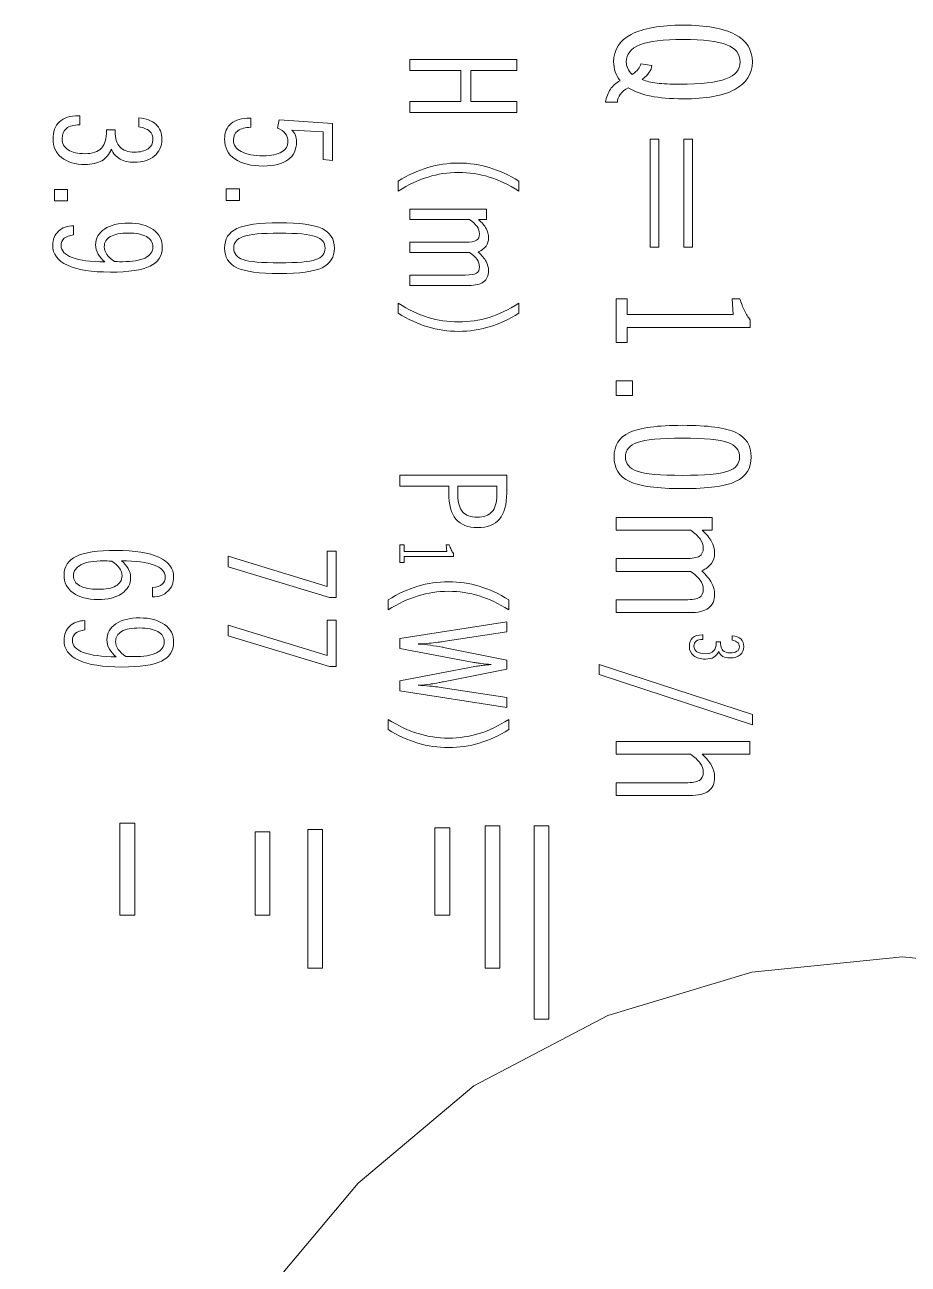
# Model space of a CAD drawing. Header units: millimetres. Extents: x 206 to 1899, y -454 to 296.
# Drawn here: x 627.106 to 627.966, y 53.503 to 54.709 of the extents above; entities that cross this region are included whole.
import ezdxf

# ---------------------------------------------------------------- set-up
doc = ezdxf.new("R2010")
doc.units = ezdxf.units.MM
doc.layers.add('细实线', color=7, linetype='Continuous', lineweight=15)

msp = doc.modelspace()

# ---------------------------------------------------------------- linework, layer by layer
at = {"layer": '细实线', "linetype": 'Continuous', "lineweight": 9}
for p, q in [((627.4806, 54.6756), (627.4806, 54.6649)), ((627.5846, 54.6756), (627.4806, 54.6756)), ((627.5846, 54.6649), (627.5846, 54.6756)), ((627.7055, 54.6715), (627.7161, 54.6697)), ((627.4806, 54.6649), (627.53, 54.6649)), ((627.53, 54.6649), (627.53, 54.6347)), ((627.54, 54.6347), (627.54, 54.6649)), ((627.54, 54.6649), (627.5846, 54.6649)), ((627.4806, 54.6347), (627.4806, 54.6241)), ((627.53, 54.6347), (627.4806, 54.6347)), ((627.4806, 54.6241), (627.5846, 54.6241)), ((627.5846, 54.6347), (627.54, 54.6347)), ((627.5846, 54.6241), (627.5846, 54.6347)), ((627.671, 54.6339), (627.6825, 54.6339)), ((627.1592, 54.6208), (627.1579, 54.6208)), ((627.1592, 54.6119), (627.1592, 54.6208)), ((627.2166, 54.6187), (627.2166, 54.61)), ((627.3258, 54.6185), (627.3245, 54.6185)), ((627.3258, 54.6096), (627.3258, 54.6185)), ((627.3518, 54.6087), (627.3533, 54.6167)), ((627.3533, 54.6167), (627.4052, 54.6132)), ((627.4052, 54.5774), (627.4052, 54.6132)), ((627.1854, 54.6072), (627.1854, 54.6062)), ((627.1936, 54.6072), (627.1854, 54.6072)), ((627.1936, 54.6058), (627.1936, 54.6072)), ((627.3961, 54.6053), (627.3656, 54.6069)), ((627.3961, 54.6053), (627.3961, 54.5782)), ((627.7143, 54.598), (627.7143, 54.4928)), ((627.723, 54.598), (627.7143, 54.598)), ((627.723, 54.4928), (627.723, 54.598)), ((627.7471, 54.598), (627.7471, 54.4928)), ((627.7557, 54.598), (627.7471, 54.598)), ((627.7557, 54.4928), (627.7557, 54.598)), ((627.3961, 54.5784), (627.4052, 54.5774)), ((627.4692, 54.5572), (627.4692, 54.5475)), ((627.5866, 54.5475), (627.5866, 54.5572)), ((627.1346, 54.5492), (627.1346, 54.5379)), ((627.1474, 54.5492), (627.1346, 54.5492)), ((627.1474, 54.5379), (627.1474, 54.5492)), ((627.3019, 54.5496), (627.3019, 54.5383)), ((627.3147, 54.5496), (627.3019, 54.5496)), ((627.3147, 54.5383), (627.3147, 54.5496)), ((627.1346, 54.5379), (627.1474, 54.5379)), ((627.3019, 54.5383), (627.3147, 54.5383)), ((627.4806, 54.5298), (627.4806, 54.5198)), ((627.5552, 54.5298), (627.4806, 54.5298)), ((627.5552, 54.5198), (627.5552, 54.5298)), ((627.4806, 54.5198), (627.5385, 54.5198)), ((627.5474, 54.5198), (627.5552, 54.5198)), ((627.1533, 54.5048), (627.1533, 54.5138)), ((627.4806, 54.4978), (627.4806, 54.4878)), ((627.5345, 54.4978), (627.4806, 54.4978)), ((627.7143, 54.4928), (627.723, 54.4928)), ((627.7471, 54.4928), (627.7557, 54.4928)), ((627.4806, 54.4878), (627.5385, 54.4878)), ((627.4806, 54.4658), (627.4806, 54.4557)), ((627.5345, 54.4658), (627.4806, 54.4658)), ((627.4806, 54.4557), (627.5378, 54.4557)), ((627.6814, 54.4428), (627.6814, 54.4001)), ((627.6922, 54.4428), (627.6814, 54.4428)), ((627.6922, 54.4273), (627.6922, 54.4428)), ((627.7943, 54.4428), (627.7953, 54.4273)), ((627.8017, 54.4428), (627.7943, 54.4428)), ((627.4692, 54.4384), (627.4692, 54.4286)), ((627.5866, 54.4286), (627.5866, 54.4384)), ((627.7953, 54.4273), (627.6922, 54.4273)), ((627.8118, 54.4149), (627.8118, 54.4221)), ((627.6922, 54.4001), (627.6922, 54.4149)), ((627.6922, 54.4149), (627.8118, 54.4149)), ((627.6814, 54.4001), (627.6922, 54.4001)), ((627.6814, 54.3629), (627.6814, 54.3486)), ((627.6974, 54.3629), (627.6814, 54.3629)), ((627.6974, 54.3486), (627.6974, 54.3629)), ((627.6814, 54.3486), (627.6974, 54.3486)), ((627.4708, 54.271), (627.4708, 54.2603)), ((627.5748, 54.271), (627.4708, 54.271)), ((627.5748, 54.2536), (627.5748, 54.271)), ((627.4708, 54.2603), (627.5184, 54.2603)), ((627.5184, 54.2603), (627.5184, 54.2536)), ((627.5272, 54.2513), (627.5272, 54.2603)), ((627.5272, 54.2603), (627.5652, 54.2603)), ((627.5652, 54.2603), (627.5652, 54.2513)), ((627.6814, 54.2298), (627.6814, 54.2175)), ((627.7747, 54.2298), (627.6814, 54.2298)), ((627.7747, 54.2175), (627.7747, 54.2298)), ((627.6814, 54.2175), (627.7538, 54.2175)), ((627.765, 54.2175), (627.7747, 54.2175)), ((627.4708, 54.2032), (627.4708, 54.1861)), ((627.4751, 54.2032), (627.4708, 54.2032)), ((627.4751, 54.1969), (627.4751, 54.2032)), ((627.516, 54.2032), (627.5164, 54.1969)), ((627.5189, 54.2032), (627.516, 54.2032)), ((627.3038, 54.1923), (627.3038, 54.1819)), ((627.3038, 54.1923), (627.3999, 54.1628)), ((627.3999, 54.1971), (627.3999, 54.1628)), ((627.4088, 54.1971), (627.3999, 54.1971)), ((627.4088, 54.1522), (627.4088, 54.1971)), ((627.5164, 54.1969), (627.4751, 54.1969)), ((627.4751, 54.1861), (627.4751, 54.192)), ((627.4751, 54.192), (627.5229, 54.192)), ((627.5229, 54.192), (627.5229, 54.1949)), ((627.6814, 54.1899), (627.6814, 54.1774)), ((627.7488, 54.1899), (627.6814, 54.1899)), ((627.4024, 54.1522), (627.3038, 54.1819)), ((627.4708, 54.1861), (627.4751, 54.1861)), ((627.6814, 54.1774), (627.7538, 54.1774)), ((627.2302, 54.1617), (627.2302, 54.1526)), ((627.4024, 54.1522), (627.4088, 54.1522)), ((627.4594, 54.1497), (627.4594, 54.14)), ((627.5768, 54.14), (627.5768, 54.1497)), ((627.6814, 54.1498), (627.6814, 54.1373)), ((627.7488, 54.1498), (627.6814, 54.1498)), ((627.1643, 54.1205), (627.1643, 54.1296)), ((627.3999, 54.1299), (627.3999, 54.0956)), ((627.4088, 54.1299), (627.3999, 54.1299)), ((627.4088, 54.085), (627.4088, 54.1299)), ((627.6814, 54.1373), (627.7529, 54.1373)), ((627.3038, 54.1251), (627.3038, 54.1147)), ((627.3038, 54.1251), (627.3999, 54.0956)), ((627.4708, 54.1121), (627.5748, 54.1285)), ((627.5748, 54.1187), (627.5129, 54.1092)), ((627.5748, 54.1187), (627.5748, 54.1285)), ((627.4024, 54.085), (627.3038, 54.1147)), ((627.4708, 54.1121), (627.4708, 54.1025)), ((627.7656, 54.1157), (627.765, 54.1157)), ((627.7656, 54.1113), (627.7656, 54.1157)), ((627.7828, 54.109), (627.7787, 54.109)), ((627.7828, 54.1083), (627.7828, 54.109)), ((627.7943, 54.1147), (627.7943, 54.1104)), ((627.5427, 54.0889), (627.4708, 54.1025)), ((627.5132, 54.1035), (627.5748, 54.091)), ((627.4024, 54.085), (627.4088, 54.085)), ((627.4708, 54.0708), (627.5455, 54.0851)), ((627.5748, 54.0824), (627.5132, 54.07)), ((627.5748, 54.0824), (627.5748, 54.091)), ((627.6647, 54.0869), (627.6647, 54.077)), ((627.6647, 54.0869), (627.8139, 54.0383)), ((627.4708, 54.0708), (627.4708, 54.0613)), ((627.8139, 54.0283), (627.6647, 54.077)), ((627.5748, 54.0449), (627.4708, 54.0613)), ((627.5129, 54.0642), (627.5748, 54.0546)), ((627.5748, 54.0449), (627.5748, 54.0546)), ((627.4594, 54.0333), (627.4594, 54.0235)), ((627.5768, 54.0235), (627.5768, 54.0333)), ((627.8139, 54.0283), (627.8139, 54.0383)), ((627.6814, 54.0118), (627.6814, 53.9995)), ((627.8114, 54.0118), (627.6814, 54.0118)), ((627.8114, 53.9995), (627.8114, 54.0118)), ((627.6814, 53.9995), (627.7538, 53.9995)), ((627.765, 53.9995), (627.8114, 53.9995)), ((627.6814, 53.9718), (627.6814, 53.9594)), ((627.7488, 53.9718), (627.6814, 53.9718)), ((627.6814, 53.9594), (627.7529, 53.9594)), ((627.1984, 53.9324), (627.1984, 53.8429)), ((627.2127, 53.9324), (627.1984, 53.9324)), ((627.2127, 53.8429), (627.2127, 53.9324)), ((627.3299, 53.9239), (627.3299, 53.8429)), ((627.3442, 53.9239), (627.3299, 53.9239)), ((627.3442, 53.8429), (627.3442, 53.9239)), ((627.3812, 53.9263), (627.3812, 53.7914)), ((627.3955, 53.9263), (627.3812, 53.9263)), ((627.3955, 53.7914), (627.3955, 53.9263)), ((627.505, 53.9278), (627.505, 53.8429)), ((627.5194, 53.9278), (627.505, 53.9278)), ((627.5194, 53.8429), (627.5194, 53.9278)), ((627.5537, 53.9298), (627.5537, 53.7914)), ((627.568, 53.9298), (627.5537, 53.9298)), ((627.568, 53.7914), (627.568, 53.9298)), ((627.6014, 53.9298), (627.6014, 53.7418)), ((627.6157, 53.9298), (627.6014, 53.9298)), ((627.6157, 53.7418), (627.6157, 53.9298)), ((627.1984, 53.8429), (627.2127, 53.8429)), ((627.3299, 53.8429), (627.3442, 53.8429)), ((627.505, 53.8429), (627.5194, 53.8429)), ((627.3812, 53.7914), (627.3955, 53.7914)), ((627.5537, 53.7914), (627.568, 53.7914)), ((627.9602, 53.8023), (627.8134, 53.7876)), ((628.1053, 53.7876), (627.9602, 53.8023)), ((627.8134, 53.7876), (627.6731, 53.7452)), ((627.6731, 53.7452), (627.5427, 53.6767)), ((627.6014, 53.7418), (627.6157, 53.7418)), ((627.5427, 53.6767), (627.4301, 53.5821)), ((627.4301, 53.5821), (627.3356, 53.4695))]:
    msp.add_line(p, q, dxfattribs=at)
msp.add_circle((627.9602, 53.0627), 2.2138, dxfattribs=at)
for centre, radius, start, end in [((627.9602, 53.0627), 2.5816, 132.7355, 47.2645), ((627.9602, 53.0627), 2.3942, 132.7355, 47.2645), ((627.4746, 53.9155), 0.1918, 82.1601, 85.7994), ((627.4697, 53.8761), 0.2315, 79.4909, 82.2945), ((627.4522, 54.5139), 0.4092, 277.8742, 278.5393), ((627.4623, 53.8346), 0.2737, 79.2861, 79.5568), ((627.5639, 53.9909), 0.096, 99.7568, 101.0846), ((627.5618, 54.0033), 0.0834, 96.6785, 99.7814), ((627.6242, 54.7081), 0.6247, 263.1505, 264.0516), ((627.5656, 53.9697), 0.1172, 92.9712, 96.5857), ((627.4645, 54.3133), 0.2481, 280.3414, 281.33), ((627.4766, 54.2422), 0.176, 273.9313, 277.8958)]:
    msp.add_arc(centre, radius, start, end, dxfattribs=at)
for points in [[(627.6961, 54.7), (627.7075, 54.706), (627.7243, 54.709), (627.7465, 54.709)], [(627.7465, 54.709), (627.7688, 54.709), (627.7855, 54.706), (627.7969, 54.7)], [(627.6789, 54.6732), (627.6789, 54.685), (627.6847, 54.694), (627.6961, 54.7)], [(627.7969, 54.7), (627.8083, 54.694), (627.8139, 54.685), (627.8139, 54.6732)], [(627.7045, 54.6898), (627.6956, 54.6863), (627.6912, 54.6808), (627.6912, 54.6732)], [(627.7465, 54.695), (627.7274, 54.695), (627.7134, 54.6933), (627.7045, 54.6898)], [(627.7889, 54.6899), (627.7803, 54.6933), (627.7661, 54.695), (627.7465, 54.695)], [(627.8019, 54.6732), (627.8019, 54.681), (627.7976, 54.6865), (627.7889, 54.6899)], [(627.6805, 54.6637), (627.6794, 54.6667), (627.6789, 54.6699), (627.6789, 54.6732)], [(627.6912, 54.6732), (627.6912, 54.671), (627.6917, 54.6689), (627.6926, 54.6669)], [(627.7028, 54.6662), (627.7042, 54.6679), (627.7051, 54.6696), (627.7055, 54.6715)], [(627.7881, 54.6567), (627.7973, 54.6601), (627.8019, 54.6656), (627.8019, 54.6732)], [(627.8139, 54.6732), (627.8139, 54.6614), (627.8082, 54.6525), (627.7969, 54.6464)], [(627.6852, 54.6549), (627.6831, 54.6577), (627.6815, 54.6607), (627.6805, 54.6637)], [(627.6926, 54.6669), (627.6936, 54.6648), (627.6951, 54.6629), (627.697, 54.661)], [(627.697, 54.661), (627.6995, 54.6628), (627.7014, 54.6645), (627.7028, 54.6662)], [(627.7135, 54.6631), (627.7121, 54.6609), (627.7098, 54.6586), (627.7068, 54.656)], [(627.7161, 54.6697), (627.7159, 54.6674), (627.715, 54.6652), (627.7135, 54.6631)], [(627.6757, 54.6467), (627.6781, 54.6501), (627.6812, 54.6529), (627.6852, 54.6549)], [(627.6931, 54.6481), (627.6897, 54.6461), (627.6871, 54.6439), (627.6853, 54.6416)], [(627.7153, 54.6399), (627.7071, 54.6415), (627.6997, 54.6443), (627.6931, 54.6481)], [(627.7068, 54.656), (627.7106, 54.6544), (627.7154, 54.6533), (627.7211, 54.6526)], [(627.7211, 54.6526), (627.7269, 54.6519), (627.7341, 54.6515), (627.7429, 54.6515)], [(627.7429, 54.6515), (627.7639, 54.6515), (627.7789, 54.6532), (627.7881, 54.6567)], [(627.671, 54.6339), (627.6718, 54.639), (627.6734, 54.6432), (627.6757, 54.6467)], [(627.6853, 54.6416), (627.6836, 54.6393), (627.6827, 54.6367), (627.6825, 54.6339)], [(627.7465, 54.6373), (627.7339, 54.6373), (627.7235, 54.6382), (627.7153, 54.6399)], [(627.7969, 54.6464), (627.7855, 54.6403), (627.7687, 54.6373), (627.7465, 54.6373)], [(627.1332, 54.5981), (627.1332, 54.6054), (627.1353, 54.6111), (627.1395, 54.6149)], [(627.1395, 54.6149), (627.1437, 54.6188), (627.1499, 54.6208), (627.1579, 54.6208)], [(627.1592, 54.6119), (627.1535, 54.6119), (627.1492, 54.6107), (627.1463, 54.6085)], [(627.2166, 54.6187), (627.2237, 54.6183), (627.2293, 54.6163), (627.2333, 54.6126)], [(627.2333, 54.6126), (627.2372, 54.6089), (627.2392, 54.6039), (627.2392, 54.5978)], [(627.3002, 54.5982), (627.3002, 54.6046), (627.3023, 54.6096), (627.3066, 54.6132)], [(627.3066, 54.6132), (627.3109, 54.6167), (627.3169, 54.6185), (627.3245, 54.6185)], [(627.1463, 54.6085), (627.1435, 54.6063), (627.1421, 54.603), (627.1421, 54.5985)], [(627.1803, 54.5893), (627.1837, 54.5929), (627.1854, 54.5985), (627.1854, 54.6062)], [(627.1936, 54.6058), (627.1936, 54.5989), (627.1952, 54.5938), (627.1983, 54.5905)], [(627.2271, 54.6059), (627.2247, 54.608), (627.2212, 54.6093), (627.2166, 54.61)], [(627.2305, 54.5976), (627.2305, 54.6011), (627.2294, 54.6039), (627.2271, 54.6059)], [(627.3132, 54.6063), (627.3103, 54.6041), (627.3088, 54.601), (627.3088, 54.5971)], [(627.3258, 54.6096), (627.3203, 54.6095), (627.3161, 54.6084), (627.3132, 54.6063)], [(627.3593, 54.6036), (627.3576, 54.6058), (627.3551, 54.6075), (627.3518, 54.6087)], [(627.3619, 54.5961), (627.3619, 54.5989), (627.3611, 54.6014), (627.3593, 54.6036)], [(627.3656, 54.6069), (627.3672, 54.6054), (627.3684, 54.6038), (627.3691, 54.6019)], [(627.3691, 54.6019), (627.3699, 54.6001), (627.3702, 54.5979), (627.3702, 54.5953)], [(627.1416, 54.5801), (627.136, 54.5846), (627.1332, 54.5905), (627.1332, 54.5981)], [(627.1421, 54.5985), (627.1421, 54.5938), (627.144, 54.5903), (627.1479, 54.5877)], [(627.1479, 54.5877), (627.1518, 54.5852), (627.1573, 54.5839), (627.1644, 54.5839)], [(627.1644, 54.5839), (627.1717, 54.5839), (627.177, 54.5857), (627.1803, 54.5893)], [(627.1898, 54.5883), (627.188, 54.5833), (627.185, 54.5796), (627.1807, 54.5771)], [(627.1985, 54.5787), (627.1948, 54.5808), (627.1919, 54.5839), (627.1898, 54.5883)], [(627.1983, 54.5905), (627.2015, 54.5871), (627.2062, 54.5854), (627.2126, 54.5854)], [(627.2126, 54.5854), (627.2181, 54.5854), (627.2225, 54.5865), (627.2257, 54.5887)], [(627.2257, 54.5887), (627.2289, 54.5909), (627.2305, 54.5939), (627.2305, 54.5976)], [(627.2392, 54.5978), (627.2392, 54.5911), (627.2367, 54.5857), (627.2318, 54.5816)], [(627.3101, 54.5788), (627.3035, 54.5834), (627.3002, 54.5899), (627.3002, 54.5982)], [(627.3088, 54.5971), (627.3088, 54.5923), (627.3114, 54.5886), (627.3165, 54.5859)], [(627.3558, 54.5856), (627.3599, 54.588), (627.3619, 54.5915), (627.3619, 54.5961)], [(627.3702, 54.5953), (627.3702, 54.5877), (627.3675, 54.582), (627.3619, 54.578)], [(627.1644, 54.5734), (627.1548, 54.5734), (627.1472, 54.5757), (627.1416, 54.5801)], [(627.1807, 54.5771), (627.1765, 54.5747), (627.1711, 54.5734), (627.1644, 54.5734)], [(627.2123, 54.5756), (627.2067, 54.5756), (627.2021, 54.5766), (627.1985, 54.5787)], [(627.2318, 54.5816), (627.2269, 54.5776), (627.2204, 54.5756), (627.2123, 54.5756)], [(627.338, 54.5719), (627.326, 54.5719), (627.3168, 54.5742), (627.3101, 54.5788)], [(627.3165, 54.5859), (627.3216, 54.5832), (627.3288, 54.5819), (627.338, 54.5819)], [(627.338, 54.5819), (627.3457, 54.5819), (627.3517, 54.5831), (627.3558, 54.5856)], [(627.3619, 54.578), (627.3564, 54.5739), (627.3484, 54.5719), (627.338, 54.5719)], [(627.4692, 54.5572), (627.4788, 54.5632), (627.4884, 54.5676), (627.498, 54.5705)], [(627.498, 54.5705), (627.5076, 54.5734), (627.5176, 54.5748), (627.5279, 54.5748)], [(627.5279, 54.5656), (627.5176, 54.5656), (627.5077, 54.5641), (627.4982, 54.5612)], [(627.5279, 54.5748), (627.5383, 54.5748), (627.5482, 54.5734), (627.5578, 54.5705)], [(627.5576, 54.5612), (627.5482, 54.5641), (627.5383, 54.5656), (627.5279, 54.5656)], [(627.5578, 54.5705), (627.5674, 54.5676), (627.577, 54.5632), (627.5866, 54.5572)], [(627.4982, 54.5612), (627.4887, 54.5583), (627.4791, 54.5537), (627.4692, 54.5475)], [(627.5866, 54.5475), (627.5768, 54.5537), (627.5671, 54.5583), (627.5576, 54.5612)], [(627.1834, 54.5106), (627.1891, 54.5145), (627.1968, 54.5164), (627.2067, 54.5164)], [(627.2067, 54.5164), (627.2168, 54.5164), (627.2249, 54.5143), (627.2308, 54.51)], [(627.3122, 54.511), (627.3201, 54.5148), (627.3339, 54.5167), (627.3536, 54.5167)], [(627.3536, 54.5167), (627.3733, 54.5167), (627.3872, 54.5148), (627.3951, 54.511)], [(627.5459, 54.5131), (627.5442, 54.5154), (627.5418, 54.5176), (627.5385, 54.5198)], [(627.5474, 54.5198), (627.5508, 54.5169), (627.5532, 54.5139), (627.5548, 54.5111)], [(627.1329, 54.4948), (627.1329, 54.5003), (627.1347, 54.5049), (627.1385, 54.5084)], [(627.1385, 54.5084), (627.1422, 54.5119), (627.1472, 54.5138), (627.1533, 54.5138)], [(627.1533, 54.5048), (627.1492, 54.5044), (627.1462, 54.5033), (627.1441, 54.5016)], [(627.1747, 54.4951), (627.1747, 54.5016), (627.1776, 54.5068), (627.1834, 54.5106)], [(627.1891, 54.5033), (627.1851, 54.501), (627.1831, 54.4977), (627.1831, 54.4934)], [(627.2064, 54.5067), (627.1988, 54.5067), (627.193, 54.5055), (627.1891, 54.5033)], [(627.2242, 54.5032), (627.2201, 54.5055), (627.2141, 54.5067), (627.2064, 54.5067)], [(627.2304, 54.4932), (627.2304, 54.4976), (627.2283, 54.5009), (627.2242, 54.5032)], [(627.2308, 54.51), (627.2367, 54.5057), (627.2396, 54.4999), (627.2396, 54.4926)], [(627.3002, 54.4921), (627.3002, 54.501), (627.3042, 54.5073), (627.3122, 54.511)], [(627.3184, 54.5034), (627.3122, 54.5012), (627.3091, 54.4974), (627.3091, 54.4921)], [(627.3536, 54.5066), (627.3363, 54.5066), (627.3246, 54.5055), (627.3184, 54.5034)], [(627.3887, 54.5034), (627.3826, 54.5055), (627.3709, 54.5066), (627.3536, 54.5066)], [(627.398, 54.4921), (627.398, 54.4974), (627.3949, 54.5012), (627.3887, 54.5034)], [(627.3951, 54.511), (627.4031, 54.5072), (627.4071, 54.5009), (627.4071, 54.4921)], [(627.5453, 54.4997), (627.5473, 54.5009), (627.5483, 54.503), (627.5483, 54.506)], [(627.5483, 54.506), (627.5483, 54.5085), (627.5475, 54.5108), (627.5459, 54.5131)], [(627.5548, 54.5111), (627.5563, 54.5083), (627.5571, 54.5053), (627.5571, 54.5021)], [(627.1472, 54.4753), (627.1376, 54.4797), (627.1329, 54.4862), (627.1329, 54.4948)], [(627.1441, 54.5016), (627.1421, 54.4998), (627.1411, 54.4974), (627.1411, 54.4945)], [(627.1411, 54.4945), (627.1411, 54.4893), (627.1447, 54.4855), (627.1519, 54.4828)], [(627.1771, 54.4862), (627.1755, 54.4891), (627.1747, 54.4921), (627.1747, 54.4951)], [(627.1831, 54.4934), (627.1831, 54.4908), (627.1839, 54.4883), (627.1857, 54.4858)], [(627.2228, 54.4824), (627.2279, 54.4849), (627.2304, 54.4885), (627.2304, 54.4932)], [(627.2396, 54.4926), (627.2396, 54.4842), (627.2356, 54.4782), (627.2277, 54.4744)], [(627.3121, 54.473), (627.3042, 54.4768), (627.3002, 54.4831), (627.3002, 54.4921)], [(627.3091, 54.4921), (627.3091, 54.4867), (627.3122, 54.483), (627.3183, 54.4808)], [(627.3889, 54.4808), (627.395, 54.483), (627.398, 54.4867), (627.398, 54.4921)], [(627.4071, 54.4921), (627.4071, 54.4831), (627.4031, 54.4768), (627.3951, 54.473)], [(627.5345, 54.4978), (627.5397, 54.4978), (627.5434, 54.4984), (627.5453, 54.4997)], [(627.5547, 54.494), (627.5531, 54.4917), (627.5505, 54.4898), (627.5471, 54.4883)], [(627.5571, 54.5021), (627.5571, 54.4989), (627.5563, 54.4962), (627.5547, 54.494)], [(627.1519, 54.4828), (627.1591, 54.4802), (627.1697, 54.4788), (627.1838, 54.4786)], [(627.1838, 54.4786), (627.1809, 54.4808), (627.1787, 54.4833), (627.1771, 54.4862)], [(627.2008, 54.4788), (627.2104, 54.4788), (627.2178, 54.48), (627.2228, 54.4824)], [(627.3183, 54.4808), (627.3244, 54.4787), (627.3362, 54.4777), (627.3536, 54.4777)], [(627.3536, 54.4777), (627.371, 54.4777), (627.3827, 54.4787), (627.3889, 54.4808)], [(627.5459, 54.481), (627.5442, 54.4834), (627.5418, 54.4856), (627.5385, 54.4878)], [(627.5483, 54.4739), (627.5483, 54.4763), (627.5475, 54.4787), (627.5459, 54.481)], [(627.5471, 54.4883), (627.5507, 54.4849), (627.5532, 54.4818), (627.5548, 54.479)], [(627.5548, 54.479), (627.5563, 54.4761), (627.5571, 54.4732), (627.5571, 54.4701)], [(627.1891, 54.4687), (627.1707, 54.4687), (627.1568, 54.4709), (627.1472, 54.4753)], [(627.2277, 54.4744), (627.2197, 54.4706), (627.2069, 54.4687), (627.1891, 54.4687)], [(627.3536, 54.4673), (627.3339, 54.4673), (627.32, 54.4692), (627.3121, 54.473)], [(627.3951, 54.473), (627.3872, 54.4692), (627.3733, 54.4673), (627.3536, 54.4673)], [(627.5345, 54.4658), (627.5397, 54.4658), (627.5434, 54.4664), (627.5453, 54.4676)], [(627.5453, 54.4676), (627.5473, 54.4688), (627.5483, 54.4709), (627.5483, 54.4739)], [(627.5571, 54.4701), (627.5571, 54.4652), (627.5555, 54.4616), (627.5523, 54.4592)], [(627.5523, 54.4592), (627.5492, 54.4569), (627.5443, 54.4557), (627.5378, 54.4557)], [(627.8017, 54.4428), (627.8031, 54.4385), (627.8046, 54.4346), (627.8063, 54.4313)], [(627.4692, 54.4384), (627.4791, 54.4321), (627.4887, 54.4275), (627.4982, 54.4246)], [(627.5576, 54.4246), (627.5671, 54.4275), (627.5768, 54.4321), (627.5866, 54.4384)], [(627.8063, 54.4313), (627.808, 54.4278), (627.8098, 54.4248), (627.8118, 54.4221)], [(627.498, 54.4153), (627.4884, 54.4182), (627.4788, 54.4226), (627.4692, 54.4286)], [(627.4982, 54.4246), (627.5077, 54.4217), (627.5176, 54.4202), (627.5279, 54.4202)], [(627.5279, 54.4202), (627.5383, 54.4202), (627.5482, 54.4217), (627.5576, 54.4246)], [(627.5866, 54.4286), (627.577, 54.4226), (627.5674, 54.4182), (627.5578, 54.4153)], [(627.5279, 54.411), (627.5176, 54.411), (627.5076, 54.4125), (627.498, 54.4153)], [(627.5578, 54.4153), (627.5482, 54.4125), (627.5383, 54.411), (627.5279, 54.411)], [(627.6793, 54.2889), (627.6793, 54.3), (627.6842, 54.3079), (627.6942, 54.3126)], [(627.6942, 54.3126), (627.7042, 54.3173), (627.7214, 54.3196), (627.746, 54.3196)], [(627.746, 54.3196), (627.7707, 54.3196), (627.788, 54.3173), (627.7979, 54.3126)], [(627.7979, 54.3126), (627.8079, 54.3079), (627.8128, 54.2999), (627.8128, 54.2889)], [(627.702, 54.303), (627.6943, 54.3003), (627.6904, 54.2956), (627.6904, 54.2889)], [(627.746, 54.307), (627.7244, 54.307), (627.7097, 54.3057), (627.702, 54.303)], [(627.7899, 54.303), (627.7822, 54.3057), (627.7676, 54.307), (627.746, 54.307)], [(627.8015, 54.2889), (627.8015, 54.2956), (627.7976, 54.3003), (627.7899, 54.303)], [(627.6941, 54.2651), (627.6842, 54.2698), (627.6793, 54.2777), (627.6793, 54.2889)], [(627.6904, 54.2889), (627.6904, 54.2822), (627.6942, 54.2775), (627.7019, 54.2749)], [(627.7901, 54.2749), (627.7977, 54.2775), (627.8015, 54.2822), (627.8015, 54.2889)], [(627.8128, 54.2889), (627.8128, 54.2777), (627.8079, 54.2698), (627.7979, 54.2651)], [(627.7019, 54.2749), (627.7095, 54.2722), (627.7242, 54.2709), (627.746, 54.2709)], [(627.746, 54.2709), (627.7677, 54.2709), (627.7824, 54.2722), (627.7901, 54.2749)], [(627.746, 54.258), (627.7214, 54.258), (627.7041, 54.2603), (627.6941, 54.2651)], [(627.7979, 54.2651), (627.788, 54.2603), (627.7707, 54.258), (627.746, 54.258)], [(627.5254, 54.2284), (627.5207, 54.2339), (627.5184, 54.2424), (627.5184, 54.2536)], [(627.5272, 54.2513), (627.5272, 54.2443), (627.5288, 54.239), (627.5319, 54.2355)], [(627.5604, 54.2354), (627.5636, 54.239), (627.5652, 54.2443), (627.5652, 54.2513)], [(627.5748, 54.2536), (627.5748, 54.2424), (627.5724, 54.2339), (627.5678, 54.2284)], [(627.5466, 54.2201), (627.5371, 54.2201), (627.5301, 54.2229), (627.5254, 54.2284)], [(627.5319, 54.2355), (627.5351, 54.2319), (627.5398, 54.2301), (627.546, 54.2301)], [(627.546, 54.2301), (627.5525, 54.2301), (627.5573, 54.2319), (627.5604, 54.2354)], [(627.5678, 54.2284), (627.5631, 54.2229), (627.556, 54.2201), (627.5466, 54.2201)], [(627.763, 54.209), (627.761, 54.2119), (627.7579, 54.2147), (627.7538, 54.2175)], [(627.765, 54.2175), (627.7692, 54.2137), (627.7722, 54.2101), (627.7742, 54.2066)], [(627.5189, 54.2032), (627.5195, 54.2014), (627.5201, 54.1999), (627.5208, 54.1985)], [(627.7661, 54.2002), (627.7661, 54.2032), (627.7651, 54.2062), (627.763, 54.209)], [(627.7742, 54.2066), (627.7761, 54.2031), (627.7771, 54.1993), (627.7771, 54.1953)], [(627.1439, 54.174), (627.1439, 54.1823), (627.1479, 54.1883), (627.1558, 54.1921)], [(627.1558, 54.1921), (627.1638, 54.1959), (627.1766, 54.1978), (627.1944, 54.1978)], [(627.1944, 54.1978), (627.2128, 54.1978), (627.2268, 54.1956), (627.2363, 54.1912)], [(627.2363, 54.1912), (627.2458, 54.1868), (627.2506, 54.1803), (627.2506, 54.1719)], [(627.5208, 54.1985), (627.5214, 54.1972), (627.5221, 54.196), (627.5229, 54.1949)], [(627.7488, 54.1899), (627.7554, 54.1899), (627.7599, 54.1907), (627.7624, 54.1922)], [(627.7624, 54.1922), (627.7649, 54.1938), (627.7661, 54.1964), (627.7661, 54.2002)], [(627.7771, 54.1953), (627.7771, 54.1913), (627.7761, 54.1879), (627.774, 54.1851)], [(627.1607, 54.184), (627.1556, 54.1815), (627.1531, 54.1779), (627.1531, 54.1732)], [(627.1827, 54.1877), (627.1731, 54.1877), (627.1657, 54.1865), (627.1607, 54.184)], [(627.1978, 54.1807), (627.1962, 54.1832), (627.1937, 54.1854), (627.1906, 54.1874)], [(627.2004, 54.1732), (627.2004, 54.1758), (627.1995, 54.1783), (627.1978, 54.1807)], [(627.1998, 54.1878), (627.2026, 54.1857), (627.2048, 54.1831), (627.2064, 54.1803)], [(627.2316, 54.1836), (627.2244, 54.1863), (627.2138, 54.1877), (627.1998, 54.1878)], [(627.2064, 54.1803), (627.208, 54.1774), (627.2087, 54.1745), (627.2087, 54.1715)], [(627.2424, 54.172), (627.2424, 54.1771), (627.2388, 54.181), (627.2316, 54.1836)], [(627.763, 54.169), (627.761, 54.1719), (627.7579, 54.1747), (627.7538, 54.1774)], [(627.774, 54.1851), (627.772, 54.1823), (627.7689, 54.1799), (627.7646, 54.1781)], [(627.7646, 54.1781), (627.7691, 54.1738), (627.7722, 54.1699), (627.7742, 54.1664)], [(627.1527, 54.1565), (627.1468, 54.1609), (627.1439, 54.1667), (627.1439, 54.174)], [(627.1531, 54.1732), (627.1531, 54.1689), (627.1552, 54.1657), (627.1593, 54.1634)], [(627.1944, 54.1633), (627.1984, 54.1656), (627.2004, 54.1688), (627.2004, 54.1732)], [(627.2087, 54.1715), (627.2087, 54.165), (627.2059, 54.1598), (627.2001, 54.1558)], [(627.2302, 54.1617), (627.2343, 54.1622), (627.2374, 54.1632), (627.2394, 54.1649)], [(627.2394, 54.1649), (627.2414, 54.1666), (627.2424, 54.169), (627.2424, 54.172)], [(627.2506, 54.1719), (627.2506, 54.1662), (627.2487, 54.1616), (627.2449, 54.1581)], [(627.4882, 54.163), (627.4979, 54.1659), (627.5078, 54.1673), (627.5182, 54.1673)], [(627.5182, 54.1673), (627.5285, 54.1673), (627.5385, 54.1659), (627.5481, 54.163)], [(627.7661, 54.16), (627.7661, 54.1631), (627.7651, 54.1661), (627.763, 54.169)], [(627.7742, 54.1664), (627.7761, 54.1628), (627.7771, 54.1591), (627.7771, 54.1553)], [(627.1768, 54.15), (627.1667, 54.15), (627.1587, 54.1522), (627.1527, 54.1565)], [(627.1593, 54.1634), (627.1635, 54.1611), (627.1694, 54.16), (627.1772, 54.16)], [(627.2001, 54.1558), (627.1944, 54.152), (627.1866, 54.15), (627.1768, 54.15)], [(627.1772, 54.16), (627.1847, 54.16), (627.1904, 54.1611), (627.1944, 54.1633)], [(627.2449, 54.1581), (627.2412, 54.1545), (627.2363, 54.1527), (627.2302, 54.1526)], [(627.4594, 54.1497), (627.469, 54.1557), (627.4787, 54.1601), (627.4882, 54.163)], [(627.4885, 54.1537), (627.479, 54.1508), (627.4693, 54.1462), (627.4594, 54.14)], [(627.5182, 54.1581), (627.5078, 54.1581), (627.4979, 54.1566), (627.4885, 54.1537)], [(627.5479, 54.1537), (627.5384, 54.1566), (627.5285, 54.1581), (627.5182, 54.1581)], [(627.5768, 54.14), (627.567, 54.1462), (627.5573, 54.1508), (627.5479, 54.1537)], [(627.5481, 54.163), (627.5577, 54.1601), (627.5673, 54.1557), (627.5768, 54.1497)], [(627.7624, 54.1521), (627.7649, 54.1537), (627.7661, 54.1563), (627.7661, 54.16)], [(627.7771, 54.1553), (627.7771, 54.1492), (627.7751, 54.1446), (627.7711, 54.1417)], [(627.7488, 54.1498), (627.7554, 54.1498), (627.7599, 54.1506), (627.7624, 54.1521)], [(627.7711, 54.1417), (627.7672, 54.1387), (627.7611, 54.1373), (627.7529, 54.1373)], [(627.1495, 54.1241), (627.1532, 54.1277), (627.1582, 54.1295), (627.1643, 54.1296)], [(627.1943, 54.1264), (627.2001, 54.1302), (627.2078, 54.1322), (627.2177, 54.1322)], [(627.2177, 54.1322), (627.2278, 54.1322), (627.2359, 54.13), (627.2418, 54.1257)], [(627.1439, 54.1105), (627.1439, 54.116), (627.1457, 54.1206), (627.1495, 54.1241)], [(627.1551, 54.1173), (627.1531, 54.1155), (627.1521, 54.1132), (627.1521, 54.1102)], [(627.1643, 54.1205), (627.1602, 54.1201), (627.1572, 54.119), (627.1551, 54.1173)], [(627.1857, 54.1109), (627.1857, 54.1173), (627.1886, 54.1225), (627.1943, 54.1264)], [(627.2, 54.119), (627.1961, 54.1167), (627.1941, 54.1134), (627.1941, 54.1091)], [(627.2174, 54.1224), (627.2098, 54.1224), (627.204, 54.1213), (627.2, 54.119)], [(627.2352, 54.1189), (627.231, 54.1212), (627.2251, 54.1224), (627.2174, 54.1224)], [(627.2414, 54.109), (627.2414, 54.1133), (627.2393, 54.1166), (627.2352, 54.1189)], [(627.2418, 54.1257), (627.2477, 54.1215), (627.2506, 54.1157), (627.2506, 54.1083)], [(627.1582, 54.091), (627.1486, 54.0955), (627.1439, 54.102), (627.1439, 54.1105)], [(627.1521, 54.1102), (627.1521, 54.1051), (627.1557, 54.1012), (627.1629, 54.0985)], [(627.1881, 54.1019), (627.1865, 54.1048), (627.1857, 54.1078), (627.1857, 54.1109)], [(627.1941, 54.1091), (627.1941, 54.1066), (627.1949, 54.104), (627.1967, 54.1015)], [(627.2338, 54.0982), (627.2389, 54.1007), (627.2414, 54.1042), (627.2414, 54.109)], [(627.2506, 54.1083), (627.2506, 54.0999), (627.2466, 54.0939), (627.2387, 54.0901)], [(627.4994, 54.1075), (627.4956, 54.1071), (627.492, 54.1069), (627.4886, 54.1068)], [(627.5082, 54.1085), (627.505, 54.1081), (627.502, 54.1077), (627.4994, 54.1075)], [(627.7526, 54.1044), (627.7526, 54.1081), (627.7537, 54.1109), (627.7558, 54.1129)], [(627.7558, 54.1129), (627.7579, 54.1148), (627.761, 54.1157), (627.765, 54.1157)], [(627.7592, 54.1096), (627.7578, 54.1085), (627.7571, 54.1069), (627.7571, 54.1046)], [(627.7571, 54.1046), (627.7571, 54.1023), (627.7581, 54.1005), (627.76, 54.0992)], [(627.7656, 54.1113), (627.7628, 54.1113), (627.7606, 54.1108), (627.7592, 54.1096)], [(627.7828, 54.1083), (627.7828, 54.1072), (627.7829, 54.1062), (627.7831, 54.1052)], [(627.7831, 54.1052), (627.7834, 54.1033), (627.7841, 54.1017), (627.7852, 54.1006)], [(627.7943, 54.1147), (627.7979, 54.1145), (627.8007, 54.1135), (627.8027, 54.1117)], [(627.7996, 54.1083), (627.7984, 54.1094), (627.7967, 54.11), (627.7943, 54.1104)], [(627.8013, 54.1042), (627.8013, 54.1059), (627.8007, 54.1073), (627.7996, 54.1083)], [(627.8027, 54.1117), (627.8047, 54.1098), (627.8056, 54.1073), (627.8056, 54.1043)], [(627.1629, 54.0985), (627.1701, 54.0959), (627.1807, 54.0945), (627.1948, 54.0943)], [(627.1948, 54.0943), (627.1919, 54.0965), (627.1897, 54.099), (627.1881, 54.1019)], [(627.2118, 54.0945), (627.2214, 54.0945), (627.2288, 54.0957), (627.2338, 54.0982)], [(627.7568, 54.0954), (627.754, 54.0977), (627.7526, 54.1007), (627.7526, 54.1044)], [(627.7682, 54.0921), (627.7634, 54.0921), (627.7596, 54.0932), (627.7568, 54.0954)], [(627.76, 54.0992), (627.762, 54.098), (627.7647, 54.0973), (627.7682, 54.0973)], [(627.7682, 54.0973), (627.7719, 54.0973), (627.7745, 54.0983), (627.7762, 54.1)], [(627.7764, 54.0939), (627.7743, 54.0927), (627.7716, 54.0921), (627.7682, 54.0921)], [(627.781, 54.0995), (627.78, 54.097), (627.7785, 54.0952), (627.7764, 54.0939)], [(627.7853, 54.0947), (627.7835, 54.0957), (627.782, 54.0973), (627.781, 54.0995)], [(627.7852, 54.1006), (627.7868, 54.0989), (627.7892, 54.0981), (627.7923, 54.0981)], [(627.7922, 54.0932), (627.7894, 54.0932), (627.7871, 54.0937), (627.7853, 54.0947)], [(627.802, 54.0962), (627.7995, 54.0942), (627.7963, 54.0932), (627.7922, 54.0932)], [(627.7923, 54.0981), (627.7951, 54.0981), (627.7973, 54.0986), (627.7989, 54.0997)], [(627.7989, 54.0997), (627.8005, 54.1008), (627.8013, 54.1023), (627.8013, 54.1042)], [(627.8056, 54.1043), (627.8056, 54.1009), (627.8044, 54.0982), (627.802, 54.0962)], [(627.2001, 54.0844), (627.1817, 54.0844), (627.1678, 54.0866), (627.1582, 54.091)], [(627.2387, 54.0901), (627.2307, 54.0863), (627.2179, 54.0844), (627.2001, 54.0844)], [(627.5449, 54.0885), (627.5441, 54.0887), (627.5434, 54.0888), (627.5427, 54.0889)], [(627.5497, 54.0878), (627.5479, 54.0881), (627.5463, 54.0883), (627.5449, 54.0885)], [(627.509, 54.0692), (627.5062, 54.0687), (627.5035, 54.0682), (627.5008, 54.0679)], [(627.4886, 54.0666), (627.4922, 54.0665), (627.4958, 54.0663), (627.4995, 54.0659)], [(627.4995, 54.0659), (627.5032, 54.0656), (627.5076, 54.065), (627.5129, 54.0642)], [(627.4594, 54.0333), (627.4693, 54.0271), (627.479, 54.0225), (627.4885, 54.0196)], [(627.5479, 54.0196), (627.5573, 54.0225), (627.567, 54.0271), (627.5768, 54.0333)], [(627.4882, 54.0103), (627.4787, 54.0132), (627.469, 54.0176), (627.4594, 54.0235)], [(627.5768, 54.0235), (627.5673, 54.0176), (627.5577, 54.0132), (627.5481, 54.0103)], [(627.5182, 54.006), (627.5078, 54.006), (627.4979, 54.0074), (627.4882, 54.0103)], [(627.4885, 54.0196), (627.4979, 54.0167), (627.5078, 54.0152), (627.5182, 54.0152)], [(627.5182, 54.0152), (627.5285, 54.0152), (627.5384, 54.0167), (627.5479, 54.0196)], [(627.5481, 54.0103), (627.5385, 54.0074), (627.5285, 54.006), (627.5182, 54.006)], [(627.763, 53.991), (627.761, 53.9939), (627.7579, 53.9967), (627.7538, 53.9995)], [(627.765, 53.9995), (627.7692, 53.9957), (627.7722, 53.992), (627.7742, 53.9885)], [(627.7661, 53.9822), (627.7661, 53.9852), (627.7651, 53.9882), (627.763, 53.991)], [(627.7742, 53.9885), (627.7761, 53.9849), (627.7771, 53.9811), (627.7771, 53.9771)], [(627.7488, 53.9718), (627.7552, 53.9718), (627.7597, 53.9725), (627.7623, 53.9741)], [(627.7623, 53.9741), (627.7649, 53.9757), (627.7661, 53.9784), (627.7661, 53.9822)], [(627.7771, 53.9771), (627.7771, 53.9711), (627.7751, 53.9666), (627.7711, 53.9637)], [(627.7711, 53.9637), (627.7672, 53.9608), (627.7611, 53.9594), (627.7529, 53.9594)]]:
    msp.add_open_spline(points, degree=3, dxfattribs=at)
for points, knots in [([(627.1857, 54.4858), (627.1874, 54.4833), (627.1899, 54.481), (627.193, 54.479), (627.1931, 54.479)], [0, 0, 0, 0, 0.991615, 1, 1, 1, 1]), ([(627.1931, 54.479), (627.1932, 54.479), (627.1967, 54.4788), (627.1992, 54.4788), (627.2008, 54.4788)], [0, 0, 0, 0, 0.040455, 1, 1, 1, 1]), ([(627.1906, 54.1874), (627.1904, 54.1874), (627.1869, 54.1876), (627.1843, 54.1877), (627.1827, 54.1877)], [0, 0, 0, 0, 0.042846, 1, 1, 1, 1]), ([(627.7762, 54.1), (627.7779, 54.1018), (627.7788, 54.1048), (627.7787, 54.1088), (627.7787, 54.109)], [0, 0, 0, 0, 0.956866, 1, 1, 1, 1]), ([(627.1967, 54.1015), (627.1984, 54.099), (627.2009, 54.0967), (627.204, 54.0947), (627.2041, 54.0947)], [0, 0, 0, 0, 0.991615, 1, 1, 1, 1]), ([(627.2041, 54.0947), (627.2042, 54.0947), (627.2077, 54.0946), (627.2102, 54.0945), (627.2118, 54.0945)], [0, 0, 0, 0, 0.040455, 1, 1, 1, 1])]:
    msp.add_open_spline(points, degree=3, knots=knots, dxfattribs=at)

doc.saveas('drawing.dxf')
